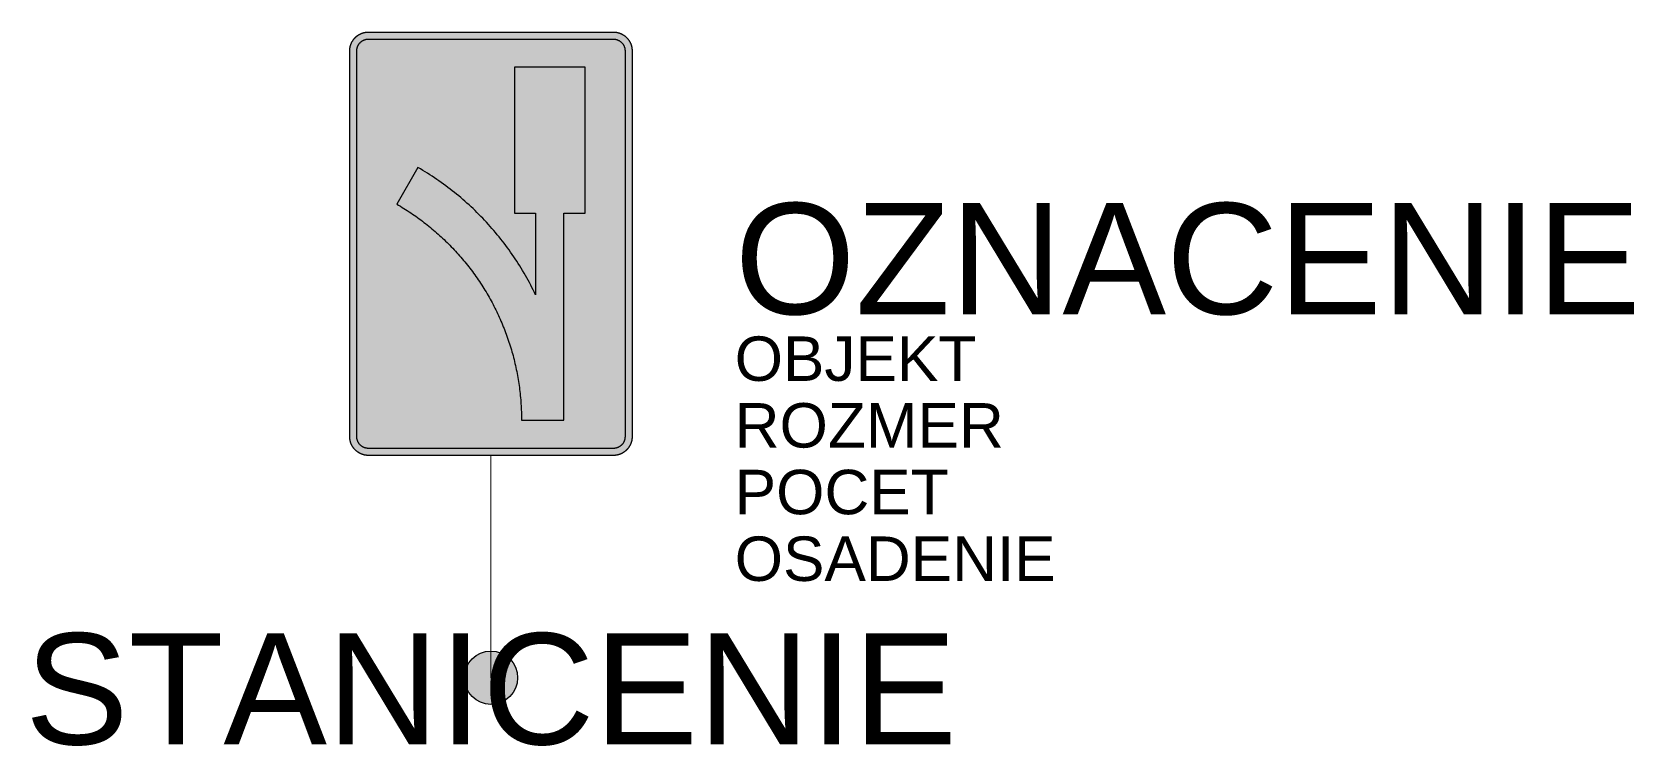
# Model space of a CAD drawing. Header units: metres. Extents: x -10.3 to 25.7, y -1.5 to 14.5.
import ezdxf
from ezdxf.enums import TextEntityAlignment as Align

# ---------------------------------------------------------------- set-up
doc = ezdxf.new("R2010")
doc.units = ezdxf.units.M
doc.layers.get('Defpoints').update_dxf_attribs({"color": 140, "lineweight": 5})
doc.styles.get("Standard").update_dxf_attribs({"font": 'arial.ttf'})

msp = doc.modelspace()

# ---------------------------------------------------------------- hatches: boundary and pattern name
at = {"true_color": 0xf1efea}
for points in [[(-2.752, 5), (-2.757, 5), (-2.762, 5), (-2.767, 5), (-2.773, 5), (-2.778, 5.001), (-2.783, 5.001), (-2.788, 5.002), (-2.793, 5.002), (-2.799, 5.003), (-2.804, 5.003), (-2.809, 5.004), (-2.814, 5.005), (-2.819, 5.005), (-2.824, 5.006), (-2.83, 5.007), (-2.835, 5.008), (-2.84, 5.009), (-2.845, 5.01), (-2.85, 5.012), (-2.855, 5.013), (-2.86, 5.014), (-2.865, 5.015), (-2.87, 5.017), (-2.875, 5.018), (-2.88, 5.02), (-2.885, 5.021), (-2.89, 5.023), (-2.894, 5.025), (-2.899, 5.027), (-2.904, 5.028), (-2.909, 5.03), (-2.914, 5.032), (-2.918, 5.034), (-2.923, 5.036), (-2.928, 5.038), (-2.933, 5.041), (-2.937, 5.043), (-2.942, 5.045), (-2.946, 5.047), (-2.951, 5.05), (-2.956, 5.052), (-2.96, 5.055), (-2.965, 5.057), (-2.969, 5.06), (-2.973, 5.063), (-2.978, 5.065), (-2.982, 5.068), (-2.987, 5.071), (-2.991, 5.074), (-2.995, 5.077), (-2.999, 5.08), (-3.004, 5.083), (-3.008, 5.086), (-3.012, 5.089), (-3.016, 5.093), (-3.02, 5.096), (-3.024, 5.099), (-3.028, 5.103), (-3.032, 5.106), (-3.036, 5.109), (-3.04, 5.113), (-3.044, 5.117), (-3.047, 5.12), (-3.051, 5.124), (-3.055, 5.128), (-3.058, 5.131), (-3.062, 5.135), (-3.065, 5.139), (-3.069, 5.143), (-3.072, 5.147), (-3.076, 5.151), (-3.079, 5.155), (-3.082, 5.159), (-3.086, 5.163), (-3.089, 5.167), (-3.092, 5.171), (-3.095, 5.176), (-3.098, 5.18), (-3.101, 5.184), (-3.104, 5.188), (-3.107, 5.193), (-3.109, 5.197), (-3.112, 5.201), (-3.115, 5.206), (-3.118, 5.21), (-3.12, 5.215), (-3.123, 5.219), (-3.125, 5.224), (-3.128, 5.229), (-3.13, 5.233), (-3.132, 5.238), (-3.134, 5.242), (-3.137, 5.247), (-3.139, 5.252), (-3.141, 5.256), (-3.143, 5.261), (-3.145, 5.266), (-3.147, 5.271), (-3.148, 5.276), (-3.15, 5.281), (-3.152, 5.285), (-3.154, 5.29), (-3.155, 5.295), (-3.157, 5.3), (-3.158, 5.305), (-3.16, 5.31), (-3.161, 5.315), (-3.162, 5.32), (-3.164, 5.325), (-3.165, 5.33), (-3.166, 5.335), (-3.167, 5.34), (-3.168, 5.345), (-3.169, 5.351), (-3.17, 5.356), (-3.17, 5.361), (-3.171, 5.366), (-3.172, 5.371), (-3.172, 5.376), (-3.173, 5.381), (-3.173, 5.387), (-3.174, 5.392), (-3.174, 5.397), (-3.174, 5.402), (-3.175, 5.408), (-3.175, 5.413), (-3.175, 5.418), (-3.175, 5.423), (-3.175, 14.102), (-3.175, 14.107), (-3.175, 14.112), (-3.175, 14.117), (-3.174, 14.123), (-3.174, 14.128), (-3.174, 14.133), (-3.173, 14.138), (-3.173, 14.143), (-3.172, 14.149), (-3.172, 14.154), (-3.171, 14.159), (-3.17, 14.164), (-3.17, 14.169), (-3.169, 14.174), (-3.168, 14.18), (-3.167, 14.185), (-3.166, 14.19), (-3.165, 14.195), (-3.164, 14.2), (-3.162, 14.205), (-3.161, 14.21), (-3.16, 14.215), (-3.158, 14.22), (-3.157, 14.225), (-3.155, 14.23), (-3.154, 14.235), (-3.152, 14.239), (-3.15, 14.244), (-3.148, 14.249), (-3.147, 14.254), (-3.145, 14.259), (-3.143, 14.264), (-3.141, 14.268), (-3.139, 14.273), (-3.137, 14.278), (-3.134, 14.282), (-3.132, 14.287), (-3.13, 14.292), (-3.128, 14.296), (-3.125, 14.301), (-3.123, 14.305), (-3.12, 14.31), (-3.118, 14.315), (-3.115, 14.319), (-3.112, 14.323), (-3.109, 14.328), (-3.107, 14.332), (-3.104, 14.336), (-3.101, 14.341), (-3.098, 14.345), (-3.095, 14.349), (-3.092, 14.353), (-3.089, 14.358), (-3.086, 14.362), (-3.082, 14.366), (-3.079, 14.37), (-3.076, 14.374), (-3.072, 14.378), (-3.069, 14.382), (-3.065, 14.386), (-3.062, 14.39), (-3.058, 14.393), (-3.055, 14.397), (-3.051, 14.401), (-3.047, 14.405), (-3.044, 14.408), (-3.04, 14.412), (-3.036, 14.415), (-3.032, 14.419), (-3.028, 14.422), (-3.024, 14.426), (-3.02, 14.429), (-3.016, 14.432), (-3.012, 14.436), (-3.008, 14.439), (-3.004, 14.442), (-2.999, 14.445), (-2.995, 14.448), (-2.991, 14.451), (-2.987, 14.454), (-2.982, 14.457), (-2.978, 14.459), (-2.973, 14.462), (-2.969, 14.465), (-2.965, 14.468), (-2.96, 14.47), (-2.956, 14.473), (-2.951, 14.475), (-2.946, 14.478), (-2.942, 14.48), (-2.937, 14.482), (-2.933, 14.484), (-2.928, 14.487), (-2.923, 14.489), (-2.918, 14.491), (-2.914, 14.493), (-2.909, 14.495), (-2.904, 14.497), (-2.899, 14.498), (-2.894, 14.5), (-2.89, 14.502), (-2.885, 14.504), (-2.88, 14.505), (-2.875, 14.507), (-2.87, 14.508), (-2.865, 14.51), (-2.86, 14.511), (-2.855, 14.512), (-2.85, 14.513), (-2.845, 14.515), (-2.84, 14.516), (-2.835, 14.517), (-2.83, 14.518), (-2.824, 14.519), (-2.819, 14.52), (-2.814, 14.52), (-2.809, 14.521), (-2.804, 14.522), (-2.799, 14.522), (-2.793, 14.523), (-2.788, 14.523), (-2.783, 14.524), (-2.778, 14.524), (-2.773, 14.524), (-2.767, 14.525), (-2.762, 14.525), (-2.757, 14.525), (-2.752, 14.525), (2.752, 14.525), (2.757, 14.525), (2.762, 14.525), (2.767, 14.525), (2.773, 14.524), (2.778, 14.524), (2.783, 14.524), (2.788, 14.523), (2.793, 14.523), (2.799, 14.522), (2.804, 14.522), (2.809, 14.521), (2.814, 14.52), (2.819, 14.52), (2.824, 14.519), (2.83, 14.518), (2.835, 14.517), (2.84, 14.516), (2.845, 14.515), (2.85, 14.513), (2.855, 14.512), (2.86, 14.511), (2.865, 14.51), (2.87, 14.508), (2.875, 14.507), (2.88, 14.505), (2.885, 14.504), (2.89, 14.502), (2.894, 14.5), (2.899, 14.498), (2.904, 14.497), (2.909, 14.495), (2.914, 14.493), (2.918, 14.491), (2.923, 14.489), (2.928, 14.487), (2.933, 14.484), (2.937, 14.482), (2.942, 14.48), (2.946, 14.478), (2.951, 14.475), (2.956, 14.473), (2.96, 14.47), (2.965, 14.468), (2.969, 14.465), (2.973, 14.462), (2.978, 14.459), (2.982, 14.457), (2.987, 14.454), (2.991, 14.451), (2.995, 14.448), (2.999, 14.445), (3.003, 14.442), (3.008, 14.439), (3.012, 14.436), (3.016, 14.432), (3.02, 14.429), (3.024, 14.426), (3.028, 14.422), (3.032, 14.419), (3.036, 14.415), (3.04, 14.412), (3.044, 14.408), (3.047, 14.405), (3.051, 14.401), (3.055, 14.397), (3.058, 14.393), (3.062, 14.39), (3.065, 14.386), (3.069, 14.382), (3.072, 14.378), (3.076, 14.374), (3.079, 14.37), (3.082, 14.366), (3.086, 14.362), (3.089, 14.358), (3.092, 14.353), (3.095, 14.349), (3.098, 14.345), (3.101, 14.341), (3.104, 14.336), (3.107, 14.332), (3.109, 14.328), (3.112, 14.323), (3.115, 14.319), (3.118, 14.315), (3.12, 14.31), (3.123, 14.305), (3.125, 14.301), (3.128, 14.296), (3.13, 14.292), (3.132, 14.287), (3.134, 14.282), (3.137, 14.278), (3.139, 14.273), (3.141, 14.268), (3.143, 14.264), (3.145, 14.259), (3.147, 14.254), (3.148, 14.249), (3.15, 14.244), (3.152, 14.239), (3.154, 14.235), (3.155, 14.23), (3.157, 14.225), (3.158, 14.22), (3.16, 14.215), (3.161, 14.21), (3.162, 14.205), (3.163, 14.2), (3.165, 14.195), (3.166, 14.19), (3.167, 14.185), (3.168, 14.18), (3.169, 14.174), (3.17, 14.169), (3.17, 14.164), (3.171, 14.159), (3.172, 14.154), (3.172, 14.149), (3.173, 14.143), (3.173, 14.138), (3.174, 14.133), (3.174, 14.128), (3.174, 14.123), (3.175, 14.117), (3.175, 14.112), (3.175, 14.107), (3.175, 14.102), (3.175, 5.423), (3.175, 5.418), (3.175, 5.413), (3.175, 5.408), (3.174, 5.402), (3.174, 5.397), (3.174, 5.392), (3.173, 5.387), (3.173, 5.381), (3.172, 5.376), (3.172, 5.371), (3.171, 5.366), (3.17, 5.361), (3.17, 5.356), (3.169, 5.351), (3.168, 5.345), (3.167, 5.34), (3.166, 5.335), (3.165, 5.33), (3.163, 5.325), (3.162, 5.32), (3.161, 5.315), (3.16, 5.31), (3.158, 5.305), (3.157, 5.3), (3.155, 5.295), (3.154, 5.29), (3.152, 5.285), (3.15, 5.281), (3.148, 5.276), (3.147, 5.271), (3.145, 5.266), (3.143, 5.261), (3.141, 5.256), (3.139, 5.252), (3.137, 5.247), (3.134, 5.242), (3.132, 5.238), (3.13, 5.233), (3.128, 5.229), (3.125, 5.224), (3.123, 5.219), (3.12, 5.215), (3.118, 5.21), (3.115, 5.206), (3.112, 5.201), (3.109, 5.197), (3.107, 5.193), (3.104, 5.188), (3.101, 5.184), (3.098, 5.18), (3.095, 5.176), (3.092, 5.171), (3.089, 5.167), (3.086, 5.163), (3.082, 5.159), (3.079, 5.155), (3.076, 5.151), (3.072, 5.147), (3.069, 5.143), (3.065, 5.139), (3.062, 5.135), (3.058, 5.131), (3.055, 5.128), (3.051, 5.124), (3.047, 5.12), (3.044, 5.117), (3.04, 5.113), (3.036, 5.109), (3.032, 5.106), (3.028, 5.103), (3.024, 5.099), (3.02, 5.096), (3.016, 5.093), (3.012, 5.089), (3.008, 5.086), (3.003, 5.083), (2.999, 5.08), (2.995, 5.077), (2.991, 5.074), (2.987, 5.071), (2.982, 5.068), (2.978, 5.065), (2.973, 5.063), (2.969, 5.06), (2.965, 5.057), (2.96, 5.055), (2.956, 5.052), (2.951, 5.05), (2.946, 5.047), (2.942, 5.045), (2.937, 5.043), (2.933, 5.041), (2.928, 5.038), (2.923, 5.036), (2.918, 5.034), (2.914, 5.032), (2.909, 5.03), (2.904, 5.028), (2.899, 5.027), (2.894, 5.025), (2.89, 5.023), (2.885, 5.021), (2.88, 5.02), (2.875, 5.018), (2.87, 5.017), (2.865, 5.015), (2.86, 5.014), (2.855, 5.013), (2.85, 5.012), (2.845, 5.01), (2.84, 5.009), (2.835, 5.008), (2.83, 5.007), (2.824, 5.006), (2.819, 5.005), (2.814, 5.005), (2.809, 5.004), (2.804, 5.003), (2.799, 5.003), (2.793, 5.002), (2.788, 5.002), (2.783, 5.001), (2.778, 5.001), (2.773, 5), (2.767, 5), (2.762, 5), (2.757, 5), (2.752, 5)], [(1.64, 5.794), (1.64, 10.45), (2.117, 10.45), (2.117, 13.731), (0.529, 13.731), (0.529, 10.45), (1.005, 10.45), (1.005, 8.61), (0.978, 8.666), (0.951, 8.722), (0.923, 8.777), (0.894, 8.833), (0.865, 8.888), (0.836, 8.942), (0.806, 8.997), (0.775, 9.051), (0.744, 9.104), (0.712, 9.158), (0.68, 9.211), (0.648, 9.263), (0.615, 9.316), (0.581, 9.368), (0.548, 9.42), (0.513, 9.471), (0.478, 9.522), (0.443, 9.573), (0.407, 9.623), (0.371, 9.673), (0.334, 9.723), (0.297, 9.772), (0.259, 9.821), (0.221, 9.869), (0.183, 9.918), (0.144, 9.965), (0.104, 10.013), (0.064, 10.06), (0.024, 10.106), (-0.017, 10.153), (-0.058, 10.199), (-0.1, 10.244), (-0.142, 10.289), (-0.184, 10.334), (-0.227, 10.378), (-0.27, 10.422), (-0.314, 10.466), (-0.358, 10.509), (-0.403, 10.552), (-0.447, 10.594), (-0.493, 10.636), (-0.539, 10.677), (-0.585, 10.718), (-0.631, 10.759), (-0.678, 10.799), (-0.725, 10.839), (-0.773, 10.878), (-0.821, 10.917), (-0.87, 10.955), (-0.919, 10.993), (-0.968, 11.031), (-1.017, 11.068), (-1.067, 11.104), (-1.118, 11.14), (-1.168, 11.176), (-1.219, 11.211), (-1.271, 11.246), (-1.323, 11.28), (-1.375, 11.314), (-1.427, 11.348), (-1.48, 11.381), (-1.533, 11.413), (-1.587, 11.445), (-1.64, 11.476), (-2.117, 10.651), (-2.077, 10.628), (-2.037, 10.605), (-1.998, 10.581), (-1.958, 10.557), (-1.919, 10.532), (-1.881, 10.507), (-1.842, 10.482), (-1.804, 10.457), (-1.766, 10.431), (-1.728, 10.405), (-1.69, 10.379), (-1.653, 10.352), (-1.616, 10.325), (-1.579, 10.298), (-1.542, 10.271), (-1.505, 10.243), (-1.469, 10.215), (-1.433, 10.186), (-1.397, 10.158), (-1.362, 10.129), (-1.326, 10.1), (-1.292, 10.07), (-1.257, 10.04), (-1.222, 10.01), (-1.188, 9.98), (-1.154, 9.949), (-1.12, 9.918), (-1.087, 9.887), (-1.053, 9.856), (-1.02, 9.824), (-0.987, 9.792), (-0.955, 9.76), (-0.923, 9.728), (-0.891, 9.695), (-0.859, 9.662), (-0.828, 9.628), (-0.797, 9.595), (-0.766, 9.561), (-0.735, 9.527), (-0.705, 9.493), (-0.675, 9.458), (-0.645, 9.423), (-0.615, 9.388), (-0.586, 9.353), (-0.557, 9.318), (-0.529, 9.282), (-0.5, 9.246), (-0.472, 9.21), (-0.444, 9.173), (-0.417, 9.136), (-0.39, 9.099), (-0.363, 9.062), (-0.336, 9.025), (-0.31, 8.987), (-0.284, 8.949), (-0.258, 8.911), (-0.233, 8.873), (-0.208, 8.834), (-0.183, 8.795), (-0.158, 8.757), (-0.134, 8.717), (-0.11, 8.678), (-0.087, 8.638), (-0.064, 8.598), (-0.041, 8.558), (-0.018, 8.518), (0.004, 8.478), (0.026, 8.437), (0.048, 8.396), (0.069, 8.356), (0.09, 8.315), (0.11, 8.273), (0.13, 8.232), (0.15, 8.191), (0.169, 8.149), (0.189, 8.107), (0.207, 8.065), (0.226, 8.023), (0.244, 7.981), (0.262, 7.939), (0.279, 7.896), (0.296, 7.854), (0.313, 7.811), (0.329, 7.768), (0.345, 7.725), (0.36, 7.682), (0.376, 7.639), (0.391, 7.596), (0.405, 7.552), (0.419, 7.509), (0.433, 7.465), (0.447, 7.421), (0.46, 7.378), (0.472, 7.334), (0.485, 7.29), (0.497, 7.245), (0.508, 7.201), (0.52, 7.157), (0.531, 7.112), (0.541, 7.068), (0.551, 7.023), (0.561, 6.979), (0.571, 6.934), (0.58, 6.889), (0.589, 6.844), (0.597, 6.799), (0.605, 6.754), (0.613, 6.709), (0.62, 6.664), (0.627, 6.618), (0.634, 6.573), (0.64, 6.527), (0.645, 6.482), (0.651, 6.436), (0.656, 6.391), (0.661, 6.345), (0.665, 6.299), (0.669, 6.254), (0.673, 6.208), (0.676, 6.162), (0.679, 6.116), (0.681, 6.07), (0.683, 6.024), (0.685, 5.978), (0.686, 5.932), (0.687, 5.886), (0.688, 5.84), (0.688, 5.794)]]:
    msp.add_hatch(color=7, dxfattribs=at).paths.add_polyline_path(points)
at = {"true_color": 0x9b9b9b}
msp.add_hatch(color=253, dxfattribs=at).paths.add_polyline_path([(-2.752, 5.159), (-2.759, 5.159), (-2.765, 5.159), (-2.772, 5.159), (-2.779, 5.16), (-2.785, 5.161), (-2.792, 5.162), (-2.799, 5.163), (-2.805, 5.164), (-2.811, 5.166), (-2.818, 5.167), (-2.824, 5.169), (-2.83, 5.171), (-2.837, 5.173), (-2.843, 5.175), (-2.849, 5.177), (-2.855, 5.18), (-2.861, 5.182), (-2.866, 5.185), (-2.872, 5.188), (-2.878, 5.191), (-2.883, 5.194), (-2.889, 5.197), (-2.894, 5.2), (-2.9, 5.204), (-2.905, 5.207), (-2.91, 5.211), (-2.915, 5.215), (-2.92, 5.219), (-2.925, 5.223), (-2.93, 5.227), (-2.934, 5.232), (-2.939, 5.236), (-2.943, 5.241), (-2.947, 5.245), (-2.952, 5.25), (-2.956, 5.255), (-2.96, 5.26), (-2.964, 5.265), (-2.967, 5.27), (-2.971, 5.275), (-2.975, 5.281), (-2.978, 5.286), (-2.981, 5.292), (-2.984, 5.297), (-2.987, 5.303), (-2.99, 5.309), (-2.993, 5.314), (-2.996, 5.32), (-2.998, 5.326), (-3, 5.332), (-3.002, 5.338), (-3.004, 5.345), (-3.006, 5.351), (-3.008, 5.357), (-3.01, 5.364), (-3.011, 5.37), (-3.012, 5.376), (-3.013, 5.383), (-3.014, 5.39), (-3.015, 5.396), (-3.015, 5.403), (-3.016, 5.41), (-3.016, 5.417), (-3.016, 5.423), (-3.016, 14.102), (-3.016, 14.108), (-3.016, 14.115), (-3.015, 14.122), (-3.015, 14.129), (-3.014, 14.135), (-3.013, 14.142), (-3.012, 14.148), (-3.011, 14.155), (-3.01, 14.161), (-3.008, 14.168), (-3.006, 14.174), (-3.004, 14.18), (-3.002, 14.187), (-3, 14.193), (-2.998, 14.199), (-2.996, 14.205), (-2.993, 14.211), (-2.99, 14.216), (-2.987, 14.222), (-2.984, 14.228), (-2.981, 14.233), (-2.978, 14.239), (-2.975, 14.244), (-2.971, 14.25), (-2.967, 14.255), (-2.964, 14.26), (-2.96, 14.265), (-2.956, 14.27), (-2.952, 14.275), (-2.947, 14.28), (-2.943, 14.284), (-2.939, 14.289), (-2.934, 14.293), (-2.93, 14.297), (-2.925, 14.302), (-2.92, 14.306), (-2.915, 14.31), (-2.91, 14.314), (-2.905, 14.317), (-2.9, 14.321), (-2.894, 14.325), (-2.889, 14.328), (-2.883, 14.331), (-2.878, 14.334), (-2.872, 14.337), (-2.866, 14.34), (-2.861, 14.343), (-2.855, 14.345), (-2.849, 14.348), (-2.843, 14.35), (-2.837, 14.352), (-2.83, 14.354), (-2.824, 14.356), (-2.818, 14.358), (-2.811, 14.359), (-2.805, 14.361), (-2.799, 14.362), (-2.792, 14.363), (-2.785, 14.364), (-2.779, 14.365), (-2.772, 14.365), (-2.765, 14.366), (-2.759, 14.366), (-2.752, 14.366), (2.752, 14.366), (2.758, 14.366), (2.765, 14.366), (2.772, 14.365), (2.779, 14.365), (2.785, 14.364), (2.792, 14.363), (2.799, 14.362), (2.805, 14.361), (2.811, 14.359), (2.818, 14.358), (2.824, 14.356), (2.83, 14.354), (2.837, 14.352), (2.843, 14.35), (2.849, 14.348), (2.855, 14.345), (2.861, 14.343), (2.866, 14.34), (2.872, 14.337), (2.878, 14.334), (2.883, 14.331), (2.889, 14.328), (2.894, 14.325), (2.9, 14.321), (2.905, 14.317), (2.91, 14.314), (2.915, 14.31), (2.92, 14.306), (2.925, 14.302), (2.93, 14.297), (2.934, 14.293), (2.939, 14.289), (2.943, 14.284), (2.947, 14.28), (2.952, 14.275), (2.956, 14.27), (2.96, 14.265), (2.964, 14.26), (2.967, 14.255), (2.971, 14.25), (2.975, 14.244), (2.978, 14.239), (2.981, 14.233), (2.984, 14.228), (2.987, 14.222), (2.99, 14.216), (2.993, 14.211), (2.995, 14.205), (2.998, 14.199), (3, 14.193), (3.002, 14.187), (3.004, 14.18), (3.006, 14.174), (3.008, 14.168), (3.009, 14.161), (3.011, 14.155), (3.012, 14.148), (3.013, 14.142), (3.014, 14.135), (3.015, 14.129), (3.015, 14.122), (3.016, 14.115), (3.016, 14.108), (3.016, 14.102), (3.016, 5.423), (3.016, 5.417), (3.016, 5.41), (3.015, 5.403), (3.015, 5.396), (3.014, 5.39), (3.013, 5.383), (3.012, 5.376), (3.011, 5.37), (3.009, 5.364), (3.008, 5.357), (3.006, 5.351), (3.004, 5.345), (3.002, 5.338), (3, 5.332), (2.998, 5.326), (2.995, 5.32), (2.993, 5.314), (2.99, 5.309), (2.987, 5.303), (2.984, 5.297), (2.981, 5.292), (2.978, 5.286), (2.975, 5.281), (2.971, 5.275), (2.967, 5.27), (2.964, 5.265), (2.96, 5.26), (2.956, 5.255), (2.952, 5.25), (2.947, 5.245), (2.943, 5.241), (2.939, 5.236), (2.934, 5.232), (2.93, 5.227), (2.925, 5.223), (2.92, 5.219), (2.915, 5.215), (2.91, 5.211), (2.905, 5.207), (2.9, 5.204), (2.894, 5.2), (2.889, 5.197), (2.883, 5.194), (2.878, 5.191), (2.872, 5.188), (2.866, 5.185), (2.861, 5.182), (2.855, 5.18), (2.849, 5.177), (2.843, 5.175), (2.837, 5.173), (2.83, 5.171), (2.824, 5.169), (2.818, 5.167), (2.811, 5.166), (2.805, 5.164), (2.799, 5.163), (2.792, 5.162), (2.785, 5.161), (2.779, 5.16), (2.772, 5.159), (2.765, 5.159), (2.758, 5.159), (2.752, 5.159)])
at = {"true_color": 0x828282}
h = msp.add_hatch(color=8, dxfattribs=at)
h.paths.add_polyline_path([(0.609, 13.652), (2.037, 13.652), (2.037, 10.53), (0.609, 10.53)])
h.paths.add_polyline_path([(1.111, 13.573), (1.535, 13.573), (1.535, 10.609), (1.111, 10.609)], flags=16)
h.paths.add_polyline_path([(0.688, 13.573), (1.958, 13.573), (1.958, 13.149), (0.688, 13.149)], flags=16)
h.paths.add_polyline_path([(0.688, 12.726), (1.958, 12.726), (1.958, 12.303), (0.688, 12.303)], flags=16)
h.paths.add_polyline_path([(0.688, 11.879), (1.958, 11.879), (1.958, 11.456), (0.688, 11.456)], flags=16)
h.paths.add_polyline_path([(0.688, 11.033), (1.958, 11.033), (1.958, 10.609), (0.688, 10.609)], flags=16)
h = msp.add_hatch(color=0)
h.dxf.hatch_style = 1
h.paths.add_polyline_path([(0.6, 0, 1), (-0.6, 0, 1)])

# ---------------------------------------------------------------- linework, layer by layer
at = {"lineweight": 9}
msp.add_line((0, 5), (0, 2.5), dxfattribs=at)
at = {"color": 0, "lineweight": 9}
msp.add_line((0, 2.5), (0, 0), dxfattribs=at)
at = {"color": 7, "true_color": 0xf1efea}
for points in [[(-2.752, 5), (-2.757, 5), (-2.762, 5), (-2.767, 5), (-2.773, 5), (-2.778, 5.001), (-2.783, 5.001), (-2.788, 5.002), (-2.793, 5.002), (-2.799, 5.003), (-2.804, 5.003), (-2.809, 5.004), (-2.814, 5.005), (-2.819, 5.005), (-2.824, 5.006), (-2.83, 5.007), (-2.835, 5.008), (-2.84, 5.009), (-2.845, 5.01), (-2.85, 5.012), (-2.855, 5.013), (-2.86, 5.014), (-2.865, 5.015), (-2.87, 5.017), (-2.875, 5.018), (-2.88, 5.02), (-2.885, 5.021), (-2.89, 5.023), (-2.894, 5.025), (-2.899, 5.027), (-2.904, 5.028), (-2.909, 5.03), (-2.914, 5.032), (-2.918, 5.034), (-2.923, 5.036), (-2.928, 5.038), (-2.933, 5.041), (-2.937, 5.043), (-2.942, 5.045), (-2.946, 5.047), (-2.951, 5.05), (-2.956, 5.052), (-2.96, 5.055), (-2.965, 5.057), (-2.969, 5.06), (-2.973, 5.063), (-2.978, 5.065), (-2.982, 5.068), (-2.987, 5.071), (-2.991, 5.074), (-2.995, 5.077), (-2.999, 5.08), (-3.004, 5.083), (-3.008, 5.086), (-3.012, 5.089), (-3.016, 5.093), (-3.02, 5.096), (-3.024, 5.099), (-3.028, 5.103), (-3.032, 5.106), (-3.036, 5.109), (-3.04, 5.113), (-3.044, 5.117), (-3.047, 5.12), (-3.051, 5.124), (-3.055, 5.128), (-3.058, 5.131), (-3.062, 5.135), (-3.065, 5.139), (-3.069, 5.143), (-3.072, 5.147), (-3.076, 5.151), (-3.079, 5.155), (-3.082, 5.159), (-3.086, 5.163), (-3.089, 5.167), (-3.092, 5.171), (-3.095, 5.176), (-3.098, 5.18), (-3.101, 5.184), (-3.104, 5.188), (-3.107, 5.193), (-3.109, 5.197), (-3.112, 5.201), (-3.115, 5.206), (-3.118, 5.21), (-3.12, 5.215), (-3.123, 5.219), (-3.125, 5.224), (-3.128, 5.229), (-3.13, 5.233), (-3.132, 5.238), (-3.134, 5.242), (-3.137, 5.247), (-3.139, 5.252), (-3.141, 5.256), (-3.143, 5.261), (-3.145, 5.266), (-3.147, 5.271), (-3.148, 5.276), (-3.15, 5.281), (-3.152, 5.285), (-3.154, 5.29), (-3.155, 5.295), (-3.157, 5.3), (-3.158, 5.305), (-3.16, 5.31), (-3.161, 5.315), (-3.162, 5.32), (-3.164, 5.325), (-3.165, 5.33), (-3.166, 5.335), (-3.167, 5.34), (-3.168, 5.345), (-3.169, 5.351), (-3.17, 5.356), (-3.17, 5.361), (-3.171, 5.366), (-3.172, 5.371), (-3.172, 5.376), (-3.173, 5.381), (-3.173, 5.387), (-3.174, 5.392), (-3.174, 5.397), (-3.174, 5.402), (-3.175, 5.408), (-3.175, 5.413), (-3.175, 5.418), (-3.175, 5.423), (-3.175, 14.102), (-3.175, 14.107), (-3.175, 14.112), (-3.175, 14.117), (-3.174, 14.123), (-3.174, 14.128), (-3.174, 14.133), (-3.173, 14.138), (-3.173, 14.143), (-3.172, 14.149), (-3.172, 14.154), (-3.171, 14.159), (-3.17, 14.164), (-3.17, 14.169), (-3.169, 14.174), (-3.168, 14.18), (-3.167, 14.185), (-3.166, 14.19), (-3.165, 14.195), (-3.164, 14.2), (-3.162, 14.205), (-3.161, 14.21), (-3.16, 14.215), (-3.158, 14.22), (-3.157, 14.225), (-3.155, 14.23), (-3.154, 14.235), (-3.152, 14.239), (-3.15, 14.244), (-3.148, 14.249), (-3.147, 14.254), (-3.145, 14.259), (-3.143, 14.264), (-3.141, 14.268), (-3.139, 14.273), (-3.137, 14.278), (-3.134, 14.282), (-3.132, 14.287), (-3.13, 14.292), (-3.128, 14.296), (-3.125, 14.301), (-3.123, 14.305), (-3.12, 14.31), (-3.118, 14.315), (-3.115, 14.319), (-3.112, 14.323), (-3.109, 14.328), (-3.107, 14.332), (-3.104, 14.336), (-3.101, 14.341), (-3.098, 14.345), (-3.095, 14.349), (-3.092, 14.353), (-3.089, 14.358), (-3.086, 14.362), (-3.082, 14.366), (-3.079, 14.37), (-3.076, 14.374), (-3.072, 14.378), (-3.069, 14.382), (-3.065, 14.386), (-3.062, 14.39), (-3.058, 14.393), (-3.055, 14.397), (-3.051, 14.401), (-3.047, 14.405), (-3.044, 14.408), (-3.04, 14.412), (-3.036, 14.415), (-3.032, 14.419), (-3.028, 14.422), (-3.024, 14.426), (-3.02, 14.429), (-3.016, 14.432), (-3.012, 14.436), (-3.008, 14.439), (-3.004, 14.442), (-2.999, 14.445), (-2.995, 14.448), (-2.991, 14.451), (-2.987, 14.454), (-2.982, 14.457), (-2.978, 14.459), (-2.973, 14.462), (-2.969, 14.465), (-2.965, 14.468), (-2.96, 14.47), (-2.956, 14.473), (-2.951, 14.475), (-2.946, 14.478), (-2.942, 14.48), (-2.937, 14.482), (-2.933, 14.484), (-2.928, 14.487), (-2.923, 14.489), (-2.918, 14.491), (-2.914, 14.493), (-2.909, 14.495), (-2.904, 14.497), (-2.899, 14.498), (-2.894, 14.5), (-2.89, 14.502), (-2.885, 14.504), (-2.88, 14.505), (-2.875, 14.507), (-2.87, 14.508), (-2.865, 14.51), (-2.86, 14.511), (-2.855, 14.512), (-2.85, 14.513), (-2.845, 14.515), (-2.84, 14.516), (-2.835, 14.517), (-2.83, 14.518), (-2.824, 14.519), (-2.819, 14.52), (-2.814, 14.52), (-2.809, 14.521), (-2.804, 14.522), (-2.799, 14.522), (-2.793, 14.523), (-2.788, 14.523), (-2.783, 14.524), (-2.778, 14.524), (-2.773, 14.524), (-2.767, 14.525), (-2.762, 14.525), (-2.757, 14.525), (-2.752, 14.525), (2.752, 14.525), (2.757, 14.525), (2.762, 14.525), (2.767, 14.525), (2.773, 14.524), (2.778, 14.524), (2.783, 14.524), (2.788, 14.523), (2.793, 14.523), (2.799, 14.522), (2.804, 14.522), (2.809, 14.521), (2.814, 14.52), (2.819, 14.52), (2.824, 14.519), (2.83, 14.518), (2.835, 14.517), (2.84, 14.516), (2.845, 14.515), (2.85, 14.513), (2.855, 14.512), (2.86, 14.511), (2.865, 14.51), (2.87, 14.508), (2.875, 14.507), (2.88, 14.505), (2.885, 14.504), (2.89, 14.502), (2.894, 14.5), (2.899, 14.498), (2.904, 14.497), (2.909, 14.495), (2.914, 14.493), (2.918, 14.491), (2.923, 14.489), (2.928, 14.487), (2.933, 14.484), (2.937, 14.482), (2.942, 14.48), (2.946, 14.478), (2.951, 14.475), (2.956, 14.473), (2.96, 14.47), (2.965, 14.468), (2.969, 14.465), (2.973, 14.462), (2.978, 14.459), (2.982, 14.457), (2.987, 14.454), (2.991, 14.451), (2.995, 14.448), (2.999, 14.445), (3.003, 14.442), (3.008, 14.439), (3.012, 14.436), (3.016, 14.432), (3.02, 14.429), (3.024, 14.426), (3.028, 14.422), (3.032, 14.419), (3.036, 14.415), (3.04, 14.412), (3.044, 14.408), (3.047, 14.405), (3.051, 14.401), (3.055, 14.397), (3.058, 14.393), (3.062, 14.39), (3.065, 14.386), (3.069, 14.382), (3.072, 14.378), (3.076, 14.374), (3.079, 14.37), (3.082, 14.366), (3.086, 14.362), (3.089, 14.358), (3.092, 14.353), (3.095, 14.349), (3.098, 14.345), (3.101, 14.341), (3.104, 14.336), (3.107, 14.332), (3.109, 14.328), (3.112, 14.323), (3.115, 14.319), (3.118, 14.315), (3.12, 14.31), (3.123, 14.305), (3.125, 14.301), (3.128, 14.296), (3.13, 14.292), (3.132, 14.287), (3.134, 14.282), (3.137, 14.278), (3.139, 14.273), (3.141, 14.268), (3.143, 14.264), (3.145, 14.259), (3.147, 14.254), (3.148, 14.249), (3.15, 14.244), (3.152, 14.239), (3.154, 14.235), (3.155, 14.23), (3.157, 14.225), (3.158, 14.22), (3.16, 14.215), (3.161, 14.21), (3.162, 14.205), (3.163, 14.2), (3.165, 14.195), (3.166, 14.19), (3.167, 14.185), (3.168, 14.18), (3.169, 14.174), (3.17, 14.169), (3.17, 14.164), (3.171, 14.159), (3.172, 14.154), (3.172, 14.149), (3.173, 14.143), (3.173, 14.138), (3.174, 14.133), (3.174, 14.128), (3.174, 14.123), (3.175, 14.117), (3.175, 14.112), (3.175, 14.107), (3.175, 14.102), (3.175, 5.423), (3.175, 5.418), (3.175, 5.413), (3.175, 5.408), (3.174, 5.402), (3.174, 5.397), (3.174, 5.392), (3.173, 5.387), (3.173, 5.381), (3.172, 5.376), (3.172, 5.371), (3.171, 5.366), (3.17, 5.361), (3.17, 5.356), (3.169, 5.351), (3.168, 5.345), (3.167, 5.34), (3.166, 5.335), (3.165, 5.33), (3.163, 5.325), (3.162, 5.32), (3.161, 5.315), (3.16, 5.31), (3.158, 5.305), (3.157, 5.3), (3.155, 5.295), (3.154, 5.29), (3.152, 5.285), (3.15, 5.281), (3.148, 5.276), (3.147, 5.271), (3.145, 5.266), (3.143, 5.261), (3.141, 5.256), (3.139, 5.252), (3.137, 5.247), (3.134, 5.242), (3.132, 5.238), (3.13, 5.233), (3.128, 5.229), (3.125, 5.224), (3.123, 5.219), (3.12, 5.215), (3.118, 5.21), (3.115, 5.206), (3.112, 5.201), (3.109, 5.197), (3.107, 5.193), (3.104, 5.188), (3.101, 5.184), (3.098, 5.18), (3.095, 5.176), (3.092, 5.171), (3.089, 5.167), (3.086, 5.163), (3.082, 5.159), (3.079, 5.155), (3.076, 5.151), (3.072, 5.147), (3.069, 5.143), (3.065, 5.139), (3.062, 5.135), (3.058, 5.131), (3.055, 5.128), (3.051, 5.124), (3.047, 5.12), (3.044, 5.117), (3.04, 5.113), (3.036, 5.109), (3.032, 5.106), (3.028, 5.103), (3.024, 5.099), (3.02, 5.096), (3.016, 5.093), (3.012, 5.089), (3.008, 5.086), (3.003, 5.083), (2.999, 5.08), (2.995, 5.077), (2.991, 5.074), (2.987, 5.071), (2.982, 5.068), (2.978, 5.065), (2.973, 5.063), (2.969, 5.06), (2.965, 5.057), (2.96, 5.055), (2.956, 5.052), (2.951, 5.05), (2.946, 5.047), (2.942, 5.045), (2.937, 5.043), (2.933, 5.041), (2.928, 5.038), (2.923, 5.036), (2.918, 5.034), (2.914, 5.032), (2.909, 5.03), (2.904, 5.028), (2.899, 5.027), (2.894, 5.025), (2.89, 5.023), (2.885, 5.021), (2.88, 5.02), (2.875, 5.018), (2.87, 5.017), (2.865, 5.015), (2.86, 5.014), (2.855, 5.013), (2.85, 5.012), (2.845, 5.01), (2.84, 5.009), (2.835, 5.008), (2.83, 5.007), (2.824, 5.006), (2.819, 5.005), (2.814, 5.005), (2.809, 5.004), (2.804, 5.003), (2.799, 5.003), (2.793, 5.002), (2.788, 5.002), (2.783, 5.001), (2.778, 5.001), (2.773, 5), (2.767, 5), (2.762, 5), (2.757, 5), (2.752, 5), (-2.752, 5)], [(1.64, 5.794), (1.64, 10.45), (2.117, 10.45), (2.117, 13.731), (0.529, 13.731), (0.529, 10.45), (1.005, 10.45), (1.005, 8.61), (0.978, 8.666), (0.951, 8.722), (0.923, 8.777), (0.894, 8.833), (0.865, 8.888), (0.836, 8.942), (0.806, 8.997), (0.775, 9.051), (0.744, 9.104), (0.712, 9.158), (0.68, 9.211), (0.648, 9.263), (0.615, 9.316), (0.581, 9.368), (0.548, 9.42), (0.513, 9.471), (0.478, 9.522), (0.443, 9.573), (0.407, 9.623), (0.371, 9.673), (0.334, 9.723), (0.297, 9.772), (0.259, 9.821), (0.221, 9.869), (0.183, 9.918), (0.144, 9.965), (0.104, 10.013), (0.064, 10.06), (0.024, 10.106), (-0.017, 10.153), (-0.058, 10.199), (-0.1, 10.244), (-0.142, 10.289), (-0.184, 10.334), (-0.227, 10.378), (-0.27, 10.422), (-0.314, 10.466), (-0.358, 10.509), (-0.403, 10.552), (-0.447, 10.594), (-0.493, 10.636), (-0.539, 10.677), (-0.585, 10.718), (-0.631, 10.759), (-0.678, 10.799), (-0.725, 10.839), (-0.773, 10.878), (-0.821, 10.917), (-0.87, 10.955), (-0.919, 10.993), (-0.968, 11.031), (-1.017, 11.068), (-1.067, 11.104), (-1.118, 11.14), (-1.168, 11.176), (-1.219, 11.211), (-1.271, 11.246), (-1.323, 11.28), (-1.375, 11.314), (-1.427, 11.348), (-1.48, 11.381), (-1.533, 11.413), (-1.587, 11.445), (-1.64, 11.476), (-2.117, 10.651), (-2.077, 10.628), (-2.037, 10.605), (-1.998, 10.581), (-1.958, 10.557), (-1.919, 10.532), (-1.881, 10.507), (-1.842, 10.482), (-1.804, 10.457), (-1.766, 10.431), (-1.728, 10.405), (-1.69, 10.379), (-1.653, 10.352), (-1.616, 10.325), (-1.579, 10.298), (-1.542, 10.271), (-1.505, 10.243), (-1.469, 10.215), (-1.433, 10.186), (-1.397, 10.158), (-1.362, 10.129), (-1.326, 10.1), (-1.292, 10.07), (-1.257, 10.04), (-1.222, 10.01), (-1.188, 9.98), (-1.154, 9.949), (-1.12, 9.918), (-1.087, 9.887), (-1.053, 9.856), (-1.02, 9.824), (-0.987, 9.792), (-0.955, 9.76), (-0.923, 9.728), (-0.891, 9.695), (-0.859, 9.662), (-0.828, 9.628), (-0.797, 9.595), (-0.766, 9.561), (-0.735, 9.527), (-0.705, 9.493), (-0.675, 9.458), (-0.645, 9.423), (-0.615, 9.388), (-0.586, 9.353), (-0.557, 9.318), (-0.529, 9.282), (-0.5, 9.246), (-0.472, 9.21), (-0.444, 9.173), (-0.417, 9.136), (-0.39, 9.099), (-0.363, 9.062), (-0.336, 9.025), (-0.31, 8.987), (-0.284, 8.949), (-0.258, 8.911), (-0.233, 8.873), (-0.208, 8.834), (-0.183, 8.795), (-0.158, 8.757), (-0.134, 8.717), (-0.11, 8.678), (-0.087, 8.638), (-0.064, 8.598), (-0.041, 8.558), (-0.018, 8.518), (0.004, 8.478), (0.026, 8.437), (0.048, 8.396), (0.069, 8.356), (0.09, 8.315), (0.11, 8.273), (0.13, 8.232), (0.15, 8.191), (0.169, 8.149), (0.189, 8.107), (0.207, 8.065), (0.226, 8.023), (0.244, 7.981), (0.262, 7.939), (0.279, 7.896), (0.296, 7.854), (0.313, 7.811), (0.329, 7.768), (0.345, 7.725), (0.36, 7.682), (0.376, 7.639), (0.391, 7.596), (0.405, 7.552), (0.419, 7.509), (0.433, 7.465), (0.447, 7.421), (0.46, 7.378), (0.472, 7.334), (0.485, 7.29), (0.497, 7.245), (0.508, 7.201), (0.52, 7.157), (0.531, 7.112), (0.541, 7.068), (0.551, 7.023), (0.561, 6.979), (0.571, 6.934), (0.58, 6.889), (0.589, 6.844), (0.597, 6.799), (0.605, 6.754), (0.613, 6.709), (0.62, 6.664), (0.627, 6.618), (0.634, 6.573), (0.64, 6.527), (0.645, 6.482), (0.651, 6.436), (0.656, 6.391), (0.661, 6.345), (0.665, 6.299), (0.669, 6.254), (0.673, 6.208), (0.676, 6.162), (0.679, 6.116), (0.681, 6.07), (0.683, 6.024), (0.685, 5.978), (0.686, 5.932), (0.687, 5.886), (0.688, 5.84), (0.688, 5.794), (1.64, 5.794)]]:
    msp.add_lwpolyline(points, dxfattribs=at)
at = {"color": 253, "true_color": 0x9b9b9b}
msp.add_lwpolyline([(-2.752, 5.159), (-2.759, 5.159), (-2.765, 5.159), (-2.772, 5.159), (-2.779, 5.16), (-2.785, 5.161), (-2.792, 5.162), (-2.799, 5.163), (-2.805, 5.164), (-2.811, 5.166), (-2.818, 5.167), (-2.824, 5.169), (-2.83, 5.171), (-2.837, 5.173), (-2.843, 5.175), (-2.849, 5.177), (-2.855, 5.18), (-2.861, 5.182), (-2.866, 5.185), (-2.872, 5.188), (-2.878, 5.191), (-2.883, 5.194), (-2.889, 5.197), (-2.894, 5.2), (-2.9, 5.204), (-2.905, 5.207), (-2.91, 5.211), (-2.915, 5.215), (-2.92, 5.219), (-2.925, 5.223), (-2.93, 5.227), (-2.934, 5.232), (-2.939, 5.236), (-2.943, 5.241), (-2.947, 5.245), (-2.952, 5.25), (-2.956, 5.255), (-2.96, 5.26), (-2.964, 5.265), (-2.967, 5.27), (-2.971, 5.275), (-2.975, 5.281), (-2.978, 5.286), (-2.981, 5.292), (-2.984, 5.297), (-2.987, 5.303), (-2.99, 5.309), (-2.993, 5.314), (-2.996, 5.32), (-2.998, 5.326), (-3, 5.332), (-3.002, 5.338), (-3.004, 5.345), (-3.006, 5.351), (-3.008, 5.357), (-3.01, 5.364), (-3.011, 5.37), (-3.012, 5.376), (-3.013, 5.383), (-3.014, 5.39), (-3.015, 5.396), (-3.015, 5.403), (-3.016, 5.41), (-3.016, 5.417), (-3.016, 5.423), (-3.016, 14.102), (-3.016, 14.108), (-3.016, 14.115), (-3.015, 14.122), (-3.015, 14.129), (-3.014, 14.135), (-3.013, 14.142), (-3.012, 14.148), (-3.011, 14.155), (-3.01, 14.161), (-3.008, 14.168), (-3.006, 14.174), (-3.004, 14.18), (-3.002, 14.187), (-3, 14.193), (-2.998, 14.199), (-2.996, 14.205), (-2.993, 14.211), (-2.99, 14.216), (-2.987, 14.222), (-2.984, 14.228), (-2.981, 14.233), (-2.978, 14.239), (-2.975, 14.244), (-2.971, 14.25), (-2.967, 14.255), (-2.964, 14.26), (-2.96, 14.265), (-2.956, 14.27), (-2.952, 14.275), (-2.947, 14.28), (-2.943, 14.284), (-2.939, 14.289), (-2.934, 14.293), (-2.93, 14.297), (-2.925, 14.302), (-2.92, 14.306), (-2.915, 14.31), (-2.91, 14.314), (-2.905, 14.317), (-2.9, 14.321), (-2.894, 14.325), (-2.889, 14.328), (-2.883, 14.331), (-2.878, 14.334), (-2.872, 14.337), (-2.866, 14.34), (-2.861, 14.343), (-2.855, 14.345), (-2.849, 14.348), (-2.843, 14.35), (-2.837, 14.352), (-2.83, 14.354), (-2.824, 14.356), (-2.818, 14.358), (-2.811, 14.359), (-2.805, 14.361), (-2.799, 14.362), (-2.792, 14.363), (-2.785, 14.364), (-2.779, 14.365), (-2.772, 14.365), (-2.765, 14.366), (-2.759, 14.366), (-2.752, 14.366), (2.752, 14.366), (2.758, 14.366), (2.765, 14.366), (2.772, 14.365), (2.779, 14.365), (2.785, 14.364), (2.792, 14.363), (2.799, 14.362), (2.805, 14.361), (2.811, 14.359), (2.818, 14.358), (2.824, 14.356), (2.83, 14.354), (2.837, 14.352), (2.843, 14.35), (2.849, 14.348), (2.855, 14.345), (2.861, 14.343), (2.866, 14.34), (2.872, 14.337), (2.878, 14.334), (2.883, 14.331), (2.889, 14.328), (2.894, 14.325), (2.9, 14.321), (2.905, 14.317), (2.91, 14.314), (2.915, 14.31), (2.92, 14.306), (2.925, 14.302), (2.93, 14.297), (2.934, 14.293), (2.939, 14.289), (2.943, 14.284), (2.947, 14.28), (2.952, 14.275), (2.956, 14.27), (2.96, 14.265), (2.964, 14.26), (2.967, 14.255), (2.971, 14.25), (2.975, 14.244), (2.978, 14.239), (2.981, 14.233), (2.984, 14.228), (2.987, 14.222), (2.99, 14.216), (2.993, 14.211), (2.995, 14.205), (2.998, 14.199), (3, 14.193), (3.002, 14.187), (3.004, 14.18), (3.006, 14.174), (3.008, 14.168), (3.009, 14.161), (3.011, 14.155), (3.012, 14.148), (3.013, 14.142), (3.014, 14.135), (3.015, 14.129), (3.015, 14.122), (3.016, 14.115), (3.016, 14.108), (3.016, 14.102), (3.016, 5.423), (3.016, 5.417), (3.016, 5.41), (3.015, 5.403), (3.015, 5.396), (3.014, 5.39), (3.013, 5.383), (3.012, 5.376), (3.011, 5.37), (3.009, 5.364), (3.008, 5.357), (3.006, 5.351), (3.004, 5.345), (3.002, 5.338), (3, 5.332), (2.998, 5.326), (2.995, 5.32), (2.993, 5.314), (2.99, 5.309), (2.987, 5.303), (2.984, 5.297), (2.981, 5.292), (2.978, 5.286), (2.975, 5.281), (2.971, 5.275), (2.967, 5.27), (2.964, 5.265), (2.96, 5.26), (2.956, 5.255), (2.952, 5.25), (2.947, 5.245), (2.943, 5.241), (2.939, 5.236), (2.934, 5.232), (2.93, 5.227), (2.925, 5.223), (2.92, 5.219), (2.915, 5.215), (2.91, 5.211), (2.905, 5.207), (2.9, 5.204), (2.894, 5.2), (2.889, 5.197), (2.883, 5.194), (2.878, 5.191), (2.872, 5.188), (2.866, 5.185), (2.861, 5.182), (2.855, 5.18), (2.849, 5.177), (2.843, 5.175), (2.837, 5.173), (2.83, 5.171), (2.824, 5.169), (2.818, 5.167), (2.811, 5.166), (2.805, 5.164), (2.799, 5.163), (2.792, 5.162), (2.785, 5.161), (2.779, 5.16), (2.772, 5.159), (2.765, 5.159), (2.758, 5.159), (2.752, 5.159), (-2.752, 5.159)], dxfattribs=at)
at = {"color": 0}
msp.add_circle((0, 0), 0.6, dxfattribs=at)

# ---------------------------------------------------------------- texts
msp.add_attdef('OZNACENIE', (5.482, 8.177), '336-31', height=2.5)
msp.add_attdef('STANICENIE', text='', height=2.5).set_placement((0, 1), align=Align.TOP_CENTER)
at = {"layer": 'Defpoints'}
for tag, p, s in [('OBJEKT', (5.482, 6.677), 'Jestvujúci'), ('ROZMER', (5.482, 5.177), '900x600/1260x840'), ('POCET', (5.482, 3.677), ''), ('OSADENIE', (5.482, 2.177), '')]:
    msp.add_attdef(tag, p, s, height=1, dxfattribs=at)

doc.saveas('drawing.dxf')
